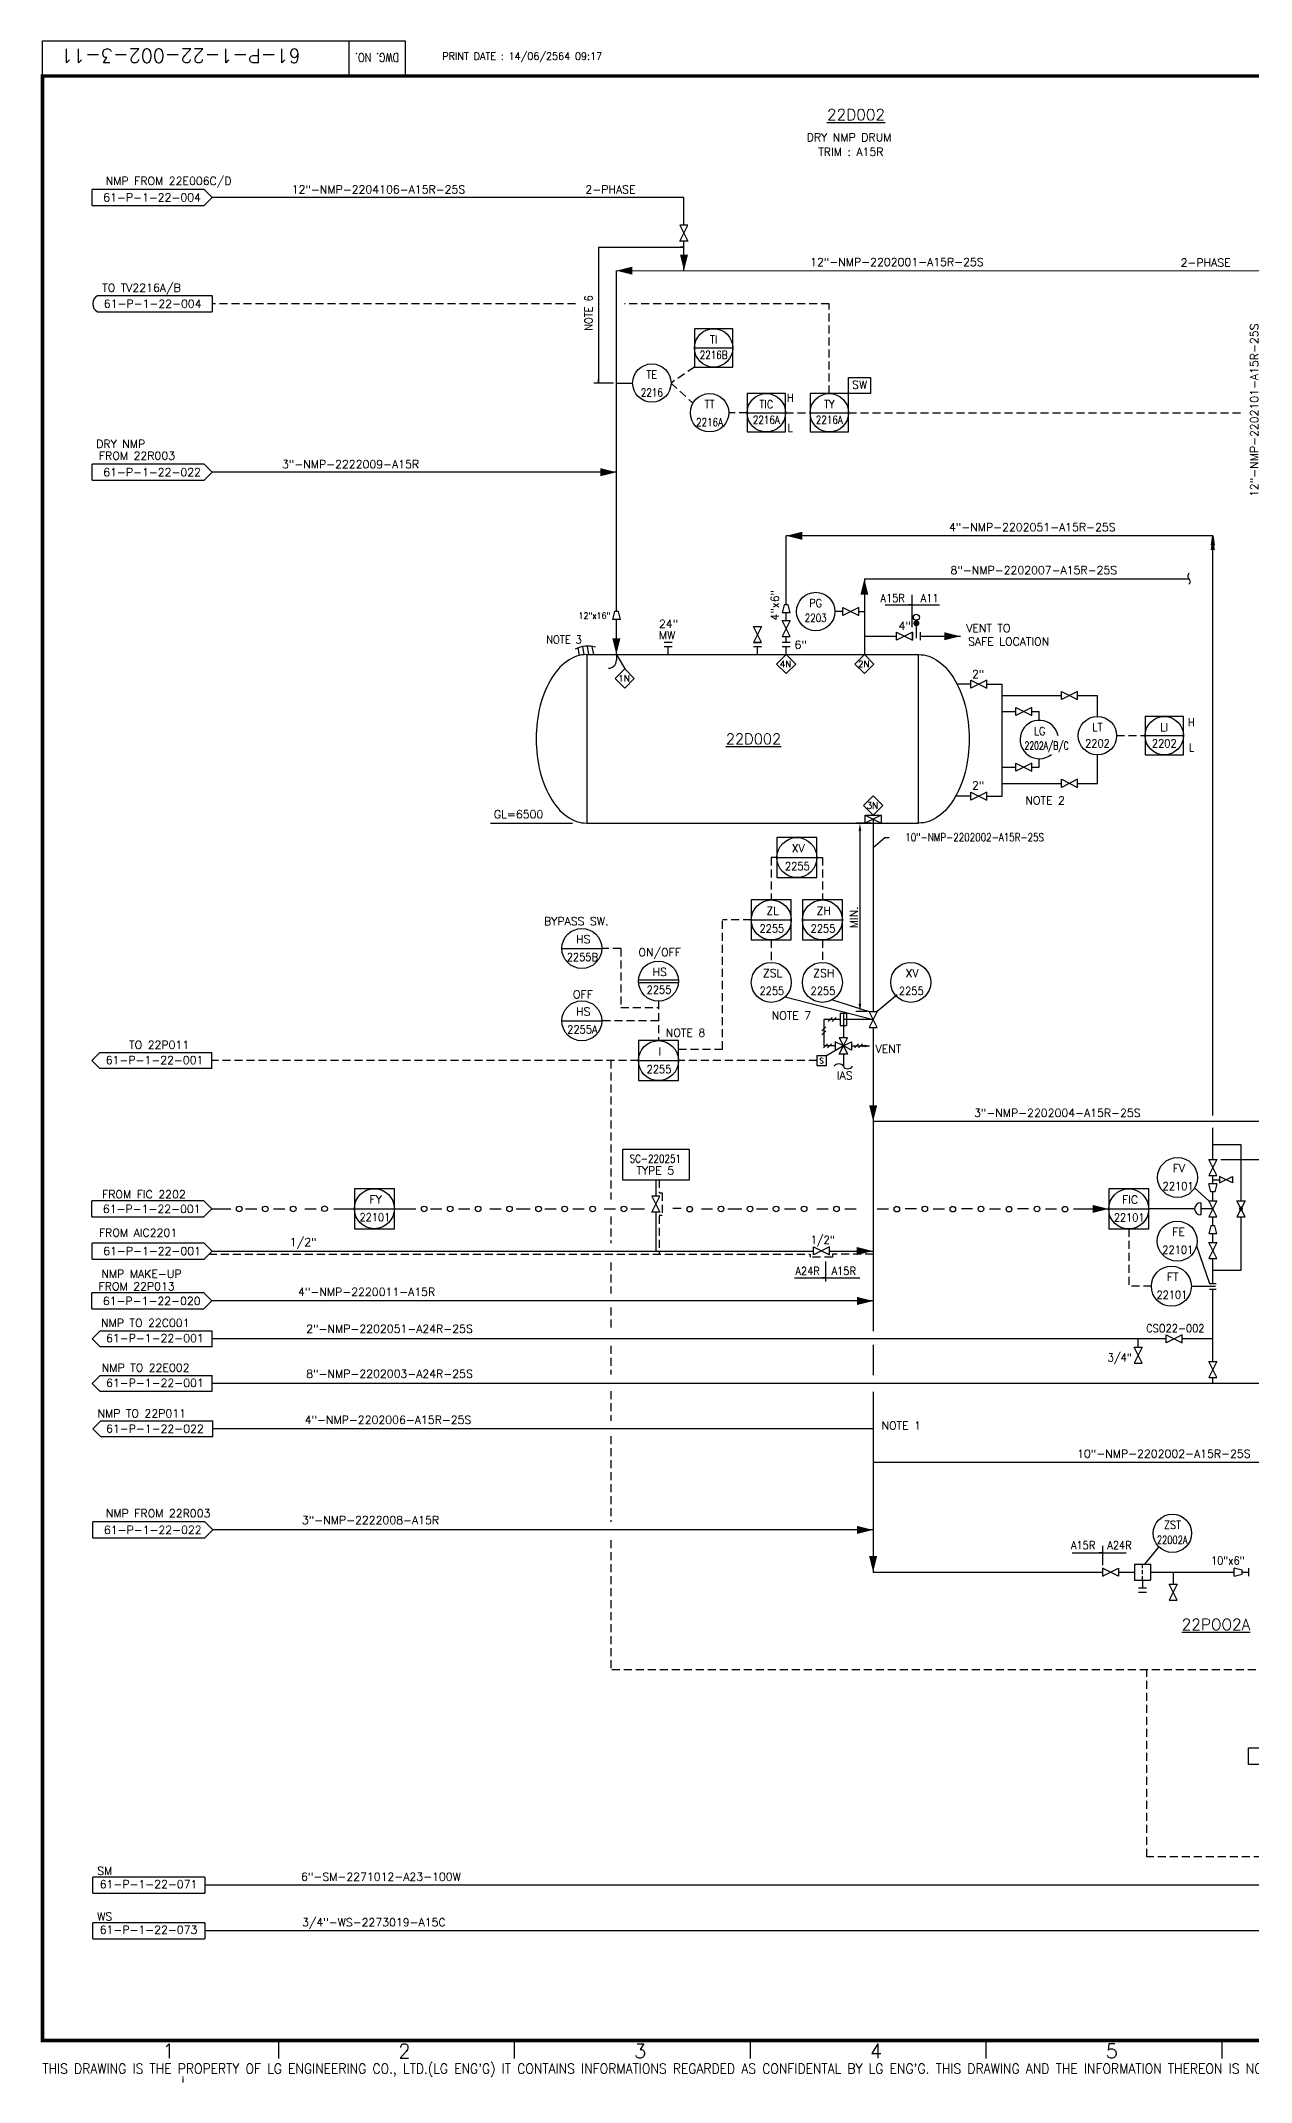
# Model space of a CAD drawing. Header units: millimetres. Extents: x 2699 to 3591, y 333 to 971.
# Drawn here: x 2699 to 3078, y 333 to 971 of the extents above; entities that cross this region are included whole.
import ezdxf
from ezdxf.enums import TextEntityAlignment as Align

# ---------------------------------------------------------------- set-up
doc = ezdxf.new("R2010")
doc.units = ezdxf.units.MM
for name, pattern in [('HIDDEN', [0.375, 0.25, -0.125]), ('NELECTRICAL', [0.25, 0.125, -0.125]), ('SOLID', [0])]:
    doc.linetypes.add(name, pattern=pattern)
for name, color, linetype in [('1', 1, 'Continuous'), ('100', 7, 'Continuous'), ('13', 7, 'Continuous'), ('2', 7, 'Continuous'), ('3', 3, 'Continuous'), ('30', 7, 'NELECTRICAL'), ('31', 7, 'Continuous'), ('4', 2, 'Continuous'), ('8', 7, 'Continuous'), ('DIM', 7, 'Continuous'), ('DWGLMT', 6, 'Continuous'), ('INST', 4, 'Continuous'), ('SEC', 7, 'Continuous'), ('SYM', 7, 'Continuous'), ('TEXT', 7, 'Continuous')]:
    doc.layers.add(name, color=color, linetype=linetype)
doc.layers.add('ZC-CARTOUCHE', color=7, linetype='Continuous', lineweight=25)
doc.styles.add('ROMANS', font='romans.shx')
doc.styles.add('ROMSIM', font='simplex.shx', dxfattribs={"height": 0.1})
doc.styles.add('S2', font='SIMPLEX', dxfattribs={"width": 0.8})
doc.styles.add('S3', font='SIMPLEX')
doc.styles.add('SIMPLEX', font='simplex.shx', dxfattribs={"height": 0.1})
doc.styles.get("Standard").update_dxf_attribs({"font": 'romans.shx'})
doc.dimstyles.new('ISO-25', dxfattribs={"dimtxt": 2.5, "dimasz": 2.5, "dimexe": 1.25, "dimexo": 0.625, "dimtad": 1, "dimtxsty": 'Standard', "dimcen": 2.5, "dimadec": 0, "dimazin": 0, "dimtfac": 1, "dimtmove": 0, "dimatfit": 3, "dimfxl": 1, "dimarcsym": 0})

# ---------------------------------------------------------------- blocks, each defined once
blk = doc.blocks.new('EM00')
at = {"layer": 'SYM'}
for p, q in [((0, 0), (0.1, 0)), ((0.1, 0.05), (0.1, -0.05)), ((0.15, -0.05), (0.15, 0.05))]:
    blk.add_line(p, q, dxfattribs=at)
blk = doc.blocks.new('A3')
at = {"layer": 'SEC'}
blk.add_hatch(color=256, dxfattribs=at).paths.add_polyline_path([(-4.45, -0.66), (0, 0), (-4.45, 0.66)])
for p, q in [((-2.97, 0.44), (0, 0)), ((0, 0), (-2.97, -0.44))]:
    blk.add_line(p, q, dxfattribs=at)
blk = doc.blocks.new('X2')
at = {"layer": 'DIM', "color": 1}
for centre, radius, start, end in [((1.9, 2.4), 3.03, 127.5753, 231.9804), ((-1.7, -2.4), 2.88, 305.415, 55.0362)]:
    blk.add_arc(centre, radius, start, end, dxfattribs=at)
blk = doc.blocks.new('BREAK')
for centre, start, end in [((0.93, -1.42), 123.36012, 236.63988), ((-0.93, 1.42), 303.36012, 56.63988)]:
    blk.add_arc(centre, 1.7, start, end)
blk = doc.blocks.new('*D20')
at = {"color": 0, "lineweight": -2, "transparency": 16777216}
for p, q in [((2958.95, 726.38), (2954.2, 726.38)), ((2955.45, 723.88), (2955.45, 669.99)), ((2957.68, 667.49), (2954.2, 667.49))]:
    blk.add_line(p, q, dxfattribs=at)
at = {"color": 0, "transparency": 16777216}
for points in [[(2955.03, 723.88), (2955.87, 723.88), (2955.45, 726.38)], [(2955.03, 669.99), (2955.87, 669.99), (2955.45, 667.49)]]:
    blk.add_solid(points, dxfattribs=at)
at = {"layer": 'Defpoints', "color": 0, "transparency": 16777216}
for p in [(2959.57, 726.38), (2955.45, 667.49), (2958.31, 667.49)]:
    blk.add_point(p, dxfattribs=at)
at = {"color": 0, "transparency": 16777216, "insert": (2953.57, 696.93), "char_height": 2.5, "attachment_point": 5, "rotation": 90}
blk.add_mtext('MIN.', dxfattribs=at)

msp = doc.modelspace()

# ---------------------------------------------------------------- linework, layer by layer
at = {"color": 7}
for p, q in [((2750.495, 924.365), (2715.495, 924.365)), ((2715.495, 919.365), (2715.495, 924.365)), ((2715.495, 919.365), (2750.495, 919.365)), ((2752.995, 921.865), (2750.495, 924.365)), ((2750.495, 919.365), (2752.995, 921.865)), ((2901.719, 913.173), (2899.219, 913.173)), ((2899.219, 908.173), (2901.719, 913.173)), ((2899.219, 913.173), (2901.719, 908.173)), ((2901.719, 908.173), (2899.219, 908.173)), ((2752.995, 891.162), (2717.183, 891.162)), ((2752.995, 891.162), (2752.995, 886.162)), ((2717.183, 886.162), (2752.995, 886.162)), ((2903.737, 874.856), (2915.737, 874.856)), ((2920.202, 854.582), (2932.202, 854.582)), ((2939.887, 854.582), (2951.887, 854.582)), ((2750.495, 838.519), (2715.495, 838.519)), ((2715.495, 833.519), (2715.495, 838.519)), ((2752.995, 836.019), (2750.495, 838.519)), ((2750.495, 833.519), (2752.995, 836.019)), ((2715.495, 833.519), (2750.495, 833.519)), ((2950.06, 791.241), (2950.06, 793.741)), ((2950.06, 793.741), (2955.06, 791.241)), ((2955.06, 793.741), (2950.06, 791.241)), ((2955.06, 791.241), (2955.06, 793.741)), ((2924.735, 782.822), (2922.235, 787.822)), ((2924.735, 787.822), (2922.235, 782.822)), ((2922.235, 787.822), (2924.735, 787.822)), ((2966.846, 783.525), (2966.846, 786.025)), ((2966.846, 786.025), (2971.846, 783.525)), ((2971.846, 786.025), (2966.846, 783.525)), ((2971.846, 783.525), (2971.846, 786.025)), ((2971.846, 786.019), (2971.846, 783.519)), ((2973.096, 784.144), (2973.096, 787.894)), ((2974.346, 783.519), (2974.346, 786.019)), ((2922.235, 782.822), (2924.735, 782.822)), ((2990.112, 768.527), (2990.112, 771.027)), ((2990.112, 771.027), (2995.112, 768.527)), ((2995.112, 771.027), (2990.112, 768.527)), ((2995.112, 768.527), (2995.112, 771.027)), ((3018.43, 767.473), (3023.43, 764.973)), ((3023.43, 767.473), (3018.43, 764.973)), ((3018.43, 764.973), (3018.43, 767.473)), ((3023.43, 764.973), (3023.43, 767.473)), ((3004.214, 759.996), (3004.214, 762.496)), ((3004.214, 762.496), (3009.214, 759.996)), ((3009.214, 762.496), (3004.214, 759.996)), ((3009.214, 759.996), (3009.214, 762.496)), ((3044.562, 753.704), (3056.562, 753.704)), ((3004.214, 745.103), (3009.214, 742.603)), ((3009.214, 745.103), (3004.214, 742.603)), ((3004.214, 742.603), (3004.214, 745.103)), ((3009.214, 742.603), (3009.214, 745.103)), ((3018.43, 737.554), (3018.43, 740.054)), ((3018.43, 740.054), (3023.43, 737.554)), ((3023.43, 740.054), (3018.43, 737.554)), ((3023.43, 737.554), (3023.43, 740.054)), ((2990.112, 733.517), (2990.112, 736.017)), ((2995.112, 736.017), (2990.112, 733.517)), ((2990.112, 736.017), (2995.112, 733.517)), ((2995.112, 733.517), (2995.112, 736.017)), ((2715.38, 652.161), (2717.88, 654.661)), ((2717.88, 649.661), (2715.38, 652.161)), ((2717.88, 654.661), (2752.88, 654.661)), ((2752.88, 649.661), (2752.88, 654.661)), ((2752.88, 649.661), (2717.88, 649.661)), ((2750.38, 608.327), (2715.38, 608.327)), ((2715.38, 603.327), (2715.38, 608.327)), ((2752.88, 605.827), (2750.38, 608.327)), ((2715.38, 603.327), (2750.38, 603.327)), ((2750.38, 603.327), (2752.88, 605.827)), ((2750.493, 595.167), (2715.493, 595.167)), ((2715.493, 590.167), (2715.493, 595.167)), ((2752.993, 592.667), (2750.493, 595.167)), ((2715.493, 590.167), (2750.493, 590.167)), ((2750.493, 590.167), (2752.993, 592.667)), ((2934.983, 584.261), (2955.416, 584.261)), ((2750.38, 579.567), (2715.38, 579.567)), ((2715.38, 574.567), (2715.38, 579.567)), ((2715.38, 574.567), (2750.38, 574.567)), ((2752.88, 577.067), (2750.38, 579.567)), ((2750.38, 574.567), (2752.88, 577.067)), ((2715.495, 565.271), (2717.995, 567.771)), ((2717.995, 567.771), (2752.995, 567.771)), ((2752.995, 562.771), (2752.995, 567.771)), ((2717.995, 562.771), (2715.495, 565.271)), ((2752.995, 562.771), (2717.995, 562.771)), ((3056.202, 566.524), (3051.202, 564.024)), ((3051.202, 566.524), (3056.202, 564.024)), ((3051.202, 564.024), (3051.202, 566.524)), ((3056.202, 564.024), (3056.202, 566.524)), ((3066.969, 558.14), (3064.469, 553.14)), ((3066.969, 553.14), (3064.469, 558.14)), ((3064.469, 558.14), (3066.969, 558.14)), ((2715.495, 551.288), (2717.995, 553.788)), ((2717.995, 548.788), (2715.495, 551.288)), ((2717.995, 553.788), (2752.995, 553.788)), ((2752.995, 548.788), (2717.995, 548.788)), ((2752.995, 548.788), (2752.995, 553.788)), ((3064.469, 553.14), (3066.969, 553.14)), ((2715.705, 537.093), (2718.205, 539.593)), ((2718.205, 534.593), (2715.705, 537.093)), ((2718.205, 539.593), (2753.205, 539.593)), ((2753.205, 534.593), (2753.205, 539.593)), ((2753.205, 534.593), (2718.205, 534.593)), ((2750.705, 508.032), (2715.705, 508.032)), ((2715.705, 503.032), (2715.705, 508.032)), ((2753.205, 505.532), (2750.705, 508.032)), ((2750.705, 503.032), (2753.205, 505.532)), ((2715.705, 503.032), (2750.705, 503.032)), ((3021.747, 498.35), (3038.653, 498.35)), ((3048.732, 500.176), (3044.365, 494.853)), ((3041.221, 494.853), (3041.221, 489.853)), ((3041.221, 494.853), (3046.221, 494.853)), ((3043.721, 493.603), (3043.721, 494.853)), ((3043.721, 491.728), (3043.721, 492.978)), ((3046.221, 494.853), (3046.221, 489.853)), ((3041.221, 489.853), (3046.221, 489.853)), ((3043.721, 489.853), (3043.721, 491.103)), ((3054.633, 483.63), (3052.133, 488.63)), ((3054.633, 488.63), (3052.133, 483.63)), ((3052.133, 488.63), (3054.633, 488.63)), ((3052.133, 483.63), (3054.633, 483.63)), ((2715.705, 392.047), (2715.705, 397.047)), ((2750.705, 397.047), (2715.705, 397.047)), ((2750.705, 397.047), (2750.705, 392.047)), ((2715.705, 392.047), (2750.705, 392.047)), ((2750.705, 382.805), (2715.705, 382.805)), ((2715.705, 377.805), (2715.705, 382.805)), ((2750.705, 382.805), (2750.705, 377.805)), ((2715.705, 377.805), (2750.705, 377.805))]:
    msp.add_line(p, q, dxfattribs=at)
for p, q in [((2900.469, 913.173), (2900.469, 921.865)), ((2873.727, 906.296), (2900.469, 906.296)), ((2873.727, 906.296), (2873.727, 863.868)), ((2900.469, 898.991), (2900.469, 908.173)), ((2878.428, 863.868), (2872.316, 863.868)), ((2951.887, 865.582), (2958.762, 865.582)), ((2951.887, 860.582), (2951.887, 865.582)), ((2958.762, 865.582), (2958.762, 860.582)), ((2958.762, 860.582), (2951.887, 860.582)), ((2878.721, 792.443), (2878.096, 789.943)), ((2879.971, 792.443), (2878.721, 792.443)), ((2880.596, 789.943), (2879.971, 792.443)), ((2963.32, 794.558), (2980.304, 794.558)), ((2880.596, 789.943), (2878.096, 789.943)), ((2879.346, 779.072), (2881.944, 774.581)), ((2957.071, 728.878), (2962.071, 726.378)), ((2962.071, 728.878), (2957.071, 726.378)), ((2932.092, 672.113), (2959.571, 664.989)), ((2946.862, 671.205), (2958.306, 667.489)), ((2967.138, 672.701), (2960.836, 667.489)), ((2949.277, 664.989), (2944.162, 664.989)), ((2944.162, 664.989), (2944.162, 656.741)), ((2951.277, 666.887), (2949.277, 666.887)), ((2949.277, 663.092), (2951.277, 663.092)), ((2950.277, 663.092), (2950.277, 659.271)), ((2947.747, 656.741), (2944.162, 656.741)), ((2950.277, 656.741), (2945.023, 653.686)), ((2950.277, 654.211), (2950.277, 650.39)), ((2952.807, 656.741), (2958.396, 656.741)), ((3072.365, 491.103), (3072.365, 493.603)), ((3074.865, 492.978), (3072.365, 493.603)), ((3072.365, 491.103), (3074.865, 491.728)), ((3074.865, 491.728), (3074.865, 492.978))]:
    msp.add_line(p, q)
at = {"color": 0, "extrusion": (0, 0, -1)}
for p, q in [((2867.833, 778.767), (2867.405, 781.143)), ((2869.272, 779.004), (2868.819, 781.522)), ((2870.734, 779.072), (2870.267, 781.671)), ((2872.259, 779.072), (2871.809, 781.576))]:
    msp.add_line(p, q, dxfattribs=at)
at = {"color": 7, "linetype": 'Continuous'}
for p, q in [((2890.411, 604.846), (2892.911, 609.846)), ((2890.411, 609.846), (2892.911, 604.846)), ((2892.911, 609.846), (2890.411, 609.846)), ((2892.911, 604.846), (2890.411, 604.846)), ((2940.905, 593.978), (2945.905, 591.478)), ((2945.905, 593.978), (2940.905, 591.478)), ((2940.905, 591.478), (2940.905, 593.978)), ((2945.905, 591.478), (2945.905, 593.978)), ((3031.209, 493.603), (3031.209, 491.103)), ((3036.209, 491.103), (3031.209, 493.603)), ((3031.209, 491.103), (3036.209, 493.603)), ((3036.209, 493.603), (3036.209, 491.103))]:
    msp.add_line(p, q, dxfattribs=at)
at = {"color": 7, "linetype": 'HIDDEN', "ltscale": 10}
for p, q in [((2892.722, 610.846), (2893.661, 610.846)), ((2893.661, 610.846), (2893.661, 603.85)), ((2892.724, 603.85), (2893.661, 603.85)), ((2939.909, 591.665), (2939.909, 590.728)), ((2946.905, 590.728), (2939.909, 590.728)), ((2946.905, 591.667), (2946.905, 590.728))]:
    msp.add_line(p, q, dxfattribs=at)
at = {"color": 6, "const_width": 1.1}
msp.add_lwpolyline([(2700.022, 959.805), (3585.522, 959.805), (3585.522, 346.005), (2700.022, 346.005), (2700.022, 959.805)], dxfattribs=at)
for points in [[(2900.469, 906.296), (2899.256, 906.296)], [(2873.727, 863.868), (2873.727, 865.081)], [(2971.812, 794.558), (2970.599, 794.558)], [(2971.812, 794.558), (2973.025, 794.558)]]:
    msp.add_lwpolyline(points)
at = {"color": 7}
for points in [[(2915.737, 880.856), (2903.737, 880.856), (2903.737, 868.856), (2915.737, 868.856)], [(2932.202, 860.582), (2920.202, 860.582), (2920.202, 848.582), (2932.202, 848.582)], [(2951.887, 860.582), (2939.887, 860.582), (2939.887, 848.582), (2951.887, 848.582)], [(3056.562, 759.704), (3044.562, 759.704), (3044.562, 747.704), (3056.562, 747.704)]]:
    msp.add_lwpolyline(points, close=True, dxfattribs=at)
at = {"color": 7, "const_width": 0.938}
msp.add_lwpolyline([(2972.628, 788.832, 1), (2973.565, 788.832, 1)], format="xyb", close=True, dxfattribs=at)
for points in [[(2941.972, 650.635), (2945.023, 650.635), (2945.023, 653.686), (2941.972, 653.686)], [(2881.222, 624.351), (2881.222, 614.918), (2902.222, 614.918), (2902.222, 624.351)]]:
    msp.add_lwpolyline(points, close=True)
at = {"color": 7}
for points in [[(2944.757, 584.261), (2943.544, 584.261)], [(2944.757, 584.261), (2945.97, 584.261)], [(3031.388, 498.35), (3030.175, 498.35)], [(3031.388, 498.35), (3032.601, 498.35)]]:
    msp.add_lwpolyline(points, dxfattribs=at)
for centre, radius in [((2909.737, 874.856), 6), ((2890.428, 863.868), 6), ((2908.462, 854.582), 6), ((2926.202, 854.582), 6), ((2945.887, 854.582), 6), ((2941.635, 792.485), 6), ((2973.096, 790.707), 0.937), ((3029.68, 753.704), 6), ((3050.562, 753.704), 6), ((3053.108, 504.48), 6)]:
    msp.add_circle(centre, radius, dxfattribs=at)
msp.add_arc((2870.478, 772.499), 9.174, 75.211462, 116.091886)
at = {"layer": '1', "color": 7}
for p, q in [((2900.469, 921.865), (2752.995, 921.865)), ((2879.346, 898.989), (3093.428, 899.008)), ((2879.428, 863.868), (2884.428, 863.868)), ((2879.346, 836.019), (2752.995, 836.019)), ((2956.846, 784.769), (2966.846, 784.769)), ((2974.346, 784.769), (2986.846, 784.769)), ((2959.571, 727.628), (2959.571, 667.489)), ((2963.192, 721.755), (2959.571, 718.692)), ((2964.581, 721.755), (2963.192, 721.755)), ((2929.49, 715.601), (2941.99, 715.601)), ((2921.504, 696.103), (2934.004, 696.103)), ((2937.476, 696.116), (2949.976, 696.116)), ((2949.277, 666.887), (2949.277, 663.092)), ((2950.277, 666.887), (2950.277, 663.092)), ((2959.571, 664.989), (2950.277, 664.989)), ((2951.277, 666.887), (2951.277, 663.092)), ((2960.836, 662.489), (2958.306, 667.489)), ((2960.836, 667.489), (2958.306, 662.489)), ((2958.306, 667.489), (2960.836, 667.489)), ((2958.306, 662.489), (2960.836, 662.489)), ((2959.571, 662.489), (2959.571, 567.607)), ((2886.238, 652.161), (2898.738, 652.161)), ((3065.719, 621.273), (3065.719, 631.202)), ((3074.549, 625.825), (3065.719, 625.825)), ((3074.549, 608.327), (3074.549, 625.825)), ((3066.969, 621.273), (3064.469, 616.273)), ((3064.469, 621.273), (3066.969, 621.273)), ((3066.969, 616.273), (3064.469, 621.273)), ((3068.192, 621.273), (3083.055, 621.273)), ((3060.025, 612.367), (3064.454, 608.327)), ((3066.971, 613.627), (3064.467, 613.627)), ((3065.093, 611.123), (3064.467, 613.627)), ((3064.469, 616.273), (3066.969, 616.273)), ((3065.719, 613.627), (3065.719, 616.273)), ((3065.719, 614.95), (3067.836, 614.95)), ((3066.971, 613.627), (3066.345, 611.123)), ((3067.836, 613.95), (3071.836, 615.95)), ((3071.836, 613.95), (3067.836, 615.95)), ((3067.836, 615.95), (3067.836, 613.95)), ((3071.836, 615.95), (3071.836, 613.95)), ((3061.96, 607.724), (3061.96, 603.929)), ((3066.984, 603.327), (3064.454, 608.327)), ((3066.984, 608.327), (3064.454, 603.327)), ((3064.454, 608.327), (3066.984, 608.327)), ((3066.345, 611.123), (3065.093, 611.123)), ((3065.719, 608.327), (3065.719, 611.123)), ((3075.814, 608.327), (3073.284, 603.327)), ((3075.814, 603.327), (3073.284, 608.327)), ((3073.284, 608.327), (3075.814, 608.327)), ((2797.454, 605.897), (2809.954, 605.897)), ((3033.19, 605.827), (3045.69, 605.827)), ((3060.062, 605.827), (3045.69, 605.827)), ((3065.719, 605.827), (3061.96, 605.827)), ((3064.454, 603.327), (3066.984, 603.327)), ((3065.093, 600.53), (3064.467, 598.026)), ((3066.345, 600.53), (3065.093, 600.53)), ((3065.719, 600.53), (3065.719, 603.327)), ((3066.971, 598.026), (3066.345, 600.53)), ((3073.284, 603.327), (3075.814, 603.327)), ((3074.549, 586.651), (3074.549, 603.327)), ((3060.673, 594.254), (3064.701, 582.57)), ((3066.971, 598.026), (3064.467, 598.026)), ((3064.469, 595.38), (3066.969, 595.38)), ((3066.969, 595.38), (3064.469, 590.38)), ((3066.969, 590.38), (3064.469, 595.38)), ((3065.719, 595.38), (3065.719, 598.026)), ((3064.469, 590.38), (3066.969, 590.38)), ((3065.719, 582.57), (3065.719, 590.38)), ((3059.031, 581.667), (3066.54, 581.667)), ((3064.701, 582.57), (3066.737, 582.57)), ((3064.701, 580.764), (3066.737, 580.764)), ((3065.719, 586.651), (3074.549, 586.651)), ((3065.719, 558.14), (3065.719, 580.764)), ((2959.571, 563.337), (2959.571, 553.841)), ((3041.125, 562.628), (3043.625, 562.628)), ((3043.625, 562.628), (3041.125, 557.628)), ((3043.625, 557.628), (3041.125, 562.628)), ((3042.375, 562.628), (3042.375, 565.274)), ((3041.125, 557.628), (3043.625, 557.628)), ((3093.624, 551.288), (2752.995, 551.288)), ((2959.571, 548.697), (2959.571, 492.353)), ((3065.719, 551.286), (3065.719, 553.14)), ((3166.612, 394.547), (2750.705, 394.547)), ((3166.612, 380.305), (2750.705, 380.305))]:
    msp.add_line(p, q, dxfattribs=at)
at = {"layer": '1', "color": 7, "linetype": 'HIDDEN', "ltscale": 10}
msp.add_line((2896.428, 863.868), (2903.26, 857.573), dxfattribs=at)
at = {"layer": '1'}
for p, q in [((2950.06, 792.485), (2947.635, 792.485)), ((2955.06, 792.476), (2956.846, 792.485)), ((2879.346, 779.043), (2879.346, 777.269)), ((2990.112, 769.772), (2985.823, 769.772)), ((2995.112, 769.763), (2999.937, 769.772)), ((2999.937, 734.761), (2999.937, 769.772)), ((3023.43, 766.208), (3029.68, 766.208)), ((3029.68, 759.704), (3029.68, 766.208)), ((3011.501, 758.49), (3011.501, 761.24)), ((3011.501, 743.838), (3011.501, 746.49)), ((3029.68, 738.789), (3029.68, 747.704)), ((3009.214, 743.838), (3011.501, 743.838)), ((2990.112, 734.761), (2985.348, 734.761)), ((2995.112, 734.752), (2999.937, 734.761)), ((3023.43, 738.789), (3029.68, 738.789))]:
    msp.add_line(p, q, dxfattribs=at)
at = {"layer": '1', "linetype": 'HIDDEN', "ltscale": 10}
msp.add_line((3035.68, 753.704), (3044.562, 753.704), dxfattribs=at)
at = {"layer": '1', "color": 7}
for points in [[(2941.99, 709.351), (2941.99, 721.851), (2929.49, 721.851), (2929.49, 709.351)], [(2934.004, 689.853), (2934.004, 702.353), (2921.504, 702.353), (2921.504, 689.853)], [(2949.976, 689.866), (2949.976, 702.366), (2937.476, 702.366), (2937.476, 689.866)], [(2898.738, 645.911), (2898.738, 658.411), (2886.238, 658.411), (2886.238, 645.911)], [(2809.954, 599.647), (2809.954, 612.147), (2797.454, 612.147), (2797.454, 599.647)], [(3045.69, 599.577), (3045.69, 612.077), (3033.19, 612.077), (3033.19, 599.577)], [(3076.866, 432.187), (3076.866, 437.436), (3084.217, 437.436), (3084.217, 432.187)]]:
    msp.add_lwpolyline(points, close=True, dxfattribs=at)
msp.add_lwpolyline([(3074.049, 605.827, 1), (3075.049, 605.827, 1)], format="xyb", close=True, dxfattribs=at)
for centre in [(3054.7, 615.639), (3054.608, 595.763)]:
    msp.add_circle(centre, 6.25, dxfattribs=at)
at = {"layer": '1'}
for centre, radius, start, end in [((2876.846, 777.269), 2.5, 270, 0), ((3011.501, 752.49), 6, 11.155413, 309.261335)]:
    msp.add_arc(centre, radius, start, end, dxfattribs=at)
at = {"layer": '1', "color": 7}
msp.add_arc((3061.96, 605.827), 1.897, 90, 270, dxfattribs=at)
at = {"layer": '13', "color": 7}
msp.add_arc((2718.509, 888.662), 2.83, 117.956811, 242.043189, dxfattribs=at)
at = {"layer": '2', "color": 7}
for points in [[(2879.346, 898.994, 0, 2.5, 0), (2884.346, 898.994, 2.5, 2.5, 0)], [(2900.469, 898.991, 0, 2.5, 0), (2900.469, 903.991, 2.5, 2.5, 0)], [(2879.346, 836.019, 0, 2.5, 0), (2874.346, 836.019, 2.5, 2.5, 0)], [(2956.846, 802.702, 0, 2.5, 0), (2956.846, 797.702, 2.5, 2.5, 0)], [(2879.346, 779.072, 0, 2.5, 0), (2879.346, 784.072, 2.5, 2.5, 0)], [(2986.846, 784.769, 0, 2.5, 0), (2981.846, 784.769, 2.5, 2.5, 0)], [(2959.593, 633.202, 0, 2.5, 0), (2959.593, 638.202, 2.5, 2.5, 0)], [(3033.19, 605.827, 0, 2.5, 0), (3028.19, 605.827, 2.5, 2.5, 0)], [(2959.451, 592.667, 0, 2.5, 0), (2954.451, 592.667, 2.5, 2.5, 0)], [(2959.571, 577.067, 0, 2.5, 0), (2954.571, 577.067, 2.5, 2.5, 0)], [(2959.571, 505.532, 0, 2.5, 0), (2954.571, 505.532, 2.5, 2.5, 0)], [(2959.571, 492.353, 0, 2.5, 0), (2959.571, 497.353, 2.5, 2.5, 0)]]:
    msp.add_lwpolyline(points, format="xyseb", dxfattribs=at)
at = {"layer": '3', "color": 7, "linetype": 'SOLID'}
for p, q in [((2879.346, 792.443), (2879.346, 898.994)), ((3065.719, 816.142), (2932.412, 816.142)), ((2932.412, 794.599), (2932.412, 816.142)), ((3065.719, 634.981), (3065.719, 816.142)), ((2956.846, 802.702), (3058.295, 802.702)), ((2956.846, 802.702), (2956.846, 779.072)), ((2931.786, 794.599), (2931.16, 792.095)), ((2933.664, 792.095), (2931.16, 792.095)), ((2933.038, 794.599), (2931.786, 794.599)), ((2932.412, 789.673), (2932.412, 792.095)), ((2933.664, 792.095), (2933.038, 794.599)), ((2879.346, 779.072), (2879.346, 789.943)), ((2931.162, 789.673), (2933.662, 789.673)), ((2933.662, 789.673), (2931.162, 784.673)), ((2933.662, 784.673), (2931.162, 789.673)), ((2931.162, 784.673), (2933.662, 784.673)), ((2932.412, 782.822), (2932.412, 784.673)), ((2999.937, 766.217), (3018.43, 766.217)), ((2999.937, 761.24), (3004.214, 761.24)), ((3009.214, 761.235), (3011.501, 761.24)), ((2999.937, 743.847), (3004.214, 743.847)), ((2999.937, 738.798), (3018.43, 738.798)), ((2959.593, 633.202), (3206.359, 633.202)), ((2891.722, 614.918), (2891.722, 609.846)), ((2891.722, 604.846), (2891.722, 592.691)), ((2752.993, 592.667), (2940.905, 592.667)), ((2945.905, 592.667), (2959.451, 592.667)), ((2959.571, 577.067), (2752.88, 577.067)), ((3051.202, 565.274), (2752.995, 565.274)), ((3065.719, 565.274), (3056.202, 565.274)), ((2959.571, 537.093), (2753.205, 537.093)), ((2959.571, 526.699), (3146.203, 526.699)), ((2959.571, 505.532), (2753.205, 505.532)), ((2959.571, 492.353), (3031.209, 492.353)), ((3036.209, 492.353), (3041.221, 492.353)), ((3046.221, 492.353), (3072.365, 492.353)), ((3053.383, 492.353), (3053.383, 488.63)), ((3074.865, 492.353), (3076.934, 492.353))]:
    msp.add_line(p, q, dxfattribs=at)
at = {"layer": '3', "color": 2, "linetype": 'SOLID'}
msp.add_line((2870.125, 779.072), (2973.74, 779.072), dxfattribs=at)
at = {"layer": '3', "color": 7, "linetype": 'HIDDEN', "ltscale": 10}
for p, q in [((2927.754, 715.601), (2927.754, 702.34)), ((2929.49, 715.601), (2927.754, 715.601)), ((2941.99, 715.601), (2943.721, 715.601)), ((2943.721, 715.601), (2943.721, 702.353)), ((2912.489, 655.792), (2912.489, 696.103)), ((2921.504, 696.103), (2912.489, 696.103)), ((2927.754, 689.853), (2927.754, 682.849)), ((2943.726, 689.866), (2943.726, 682.862)), ((2880.74, 687.209), (2874.794, 687.209)), ((2880.74, 687.209), (2880.74, 668.8)), ((2892.488, 670.754), (2892.488, 658.411)), ((2892.488, 664.582), (2874.794, 664.582)), ((2880.74, 668.8), (2892.488, 668.8)), ((2886.238, 652.161), (2752.88, 652.161)), ((2877.608, 652.161), (2877.608, 608.787)), ((2898.738, 655.792), (2912.489, 655.792)), ((2941.972, 652.161), (2898.738, 652.161)), ((2892.722, 614.918), (2892.722, 610.846)), ((2877.608, 603.441), (2877.608, 595.137)), ((2892.722, 603.634), (2892.722, 591.667)), ((3039.44, 599.577), (3039.44, 581.667)), ((2751.993, 591.667), (2939.643, 591.667)), ((2877.608, 589.109), (2877.608, 579.447)), ((2959.571, 591.667), (2946.905, 591.667)), ((3046.531, 581.667), (3039.44, 581.667)), ((2877.608, 574.976), (2877.608, 567.984)), ((2877.608, 563.054), (2877.608, 554.113)), ((2877.608, 548.84), (2877.608, 539.626)), ((2877.608, 534.811), (2877.608, 508.101)), ((2877.608, 502.302), (2877.608, 461.862))]:
    msp.add_line(p, q, dxfattribs=at)
at = {"layer": '3', "color": 7, "linetype": 'SOLID'}
msp.add_lwpolyline([(2932.412, 816.142, 0, 2.5, 0), (2937.412, 816.142, 2.5, 2.5, 0)], format="xyseb", dxfattribs=at)
at = {"layer": '30', "color": 7, "linetype": 'HIDDEN', "ltscale": 10}
for p, q in [((2866.524, 888.662), (2752.995, 888.662)), ((2945.887, 888.662), (2881.846, 888.662)), ((2945.887, 860.582), (2945.887, 888.662)), ((2903.737, 868.856), (2896.428, 863.868)), ((2920.202, 854.582), (2914.462, 854.582)), ((2932.202, 854.582), (2939.887, 854.582)), ((2951.887, 854.582), (3075.492, 854.582)), ((3086.665, 461.862), (2877.608, 461.862)), ((3045.069, 403.334), (3045.069, 461.862)), ((3103.559, 403.334), (3045.069, 403.334))]:
    msp.add_line(p, q, dxfattribs=at)
at = {"layer": '31', "color": 7}
for p, q in [((2897.02, 606.039), (2899.637, 606.039)), ((2752.88, 605.827), (2758.858, 605.827)), ((2763.483, 605.827), (2766.982, 605.827)), ((2772.232, 605.827), (2775.732, 605.827)), ((2772.232, 605.827), (2775.732, 605.827)), ((2782.013, 605.897), (2785.513, 605.897)), ((2791.094, 605.897), (2797.784, 605.897)), ((2809.954, 605.827), (2816.657, 605.827)), ((2821.282, 605.827), (2824.782, 605.827)), ((2830.032, 605.827), (2833.531, 605.827)), ((2830.032, 605.827), (2833.531, 605.827)), ((2839.812, 605.827), (2843.312, 605.827)), ((2848.071, 605.827), (2852.405, 605.827)), ((2857.03, 605.827), (2860.53, 605.827)), ((2865.779, 605.827), (2869.279, 605.827)), ((2865.779, 605.827), (2869.279, 605.827)), ((2875.56, 605.827), (2879.06, 605.827)), ((2883.819, 605.827), (2888.153, 605.827)), ((2905.918, 605.827), (2909.418, 605.827)), ((2914.177, 605.827), (2918.511, 605.827)), ((2923.136, 605.827), (2926.636, 605.827)), ((2931.885, 605.827), (2935.385, 605.827)), ((2941.998, 605.827), (2945.498, 605.827)), ((2950.748, 605.827), (2954.247, 605.827)), ((2960.839, 605.827), (2964.339, 605.827)), ((2973.12, 605.827), (2969.62, 605.827)), ((2978.37, 605.827), (2981.869, 605.827)), ((2990.65, 605.827), (2987.15, 605.827)), ((2995.9, 605.827), (2999.4, 605.827)), ((3008.18, 605.827), (3004.68, 605.827)), ((3013.43, 605.827), (3016.93, 605.827)), ((3022.21, 605.827), (3033.19, 605.827))]:
    msp.add_line(p, q, dxfattribs=at)
for centre in [(2761.471, 605.827), (2769.607, 605.827), (2778.357, 605.827), (2788.139, 605.897), (2819.271, 605.827), (2827.407, 605.827), (2836.156, 605.827), (2845.939, 605.827), (2855.019, 605.827), (2863.155, 605.827), (2871.904, 605.827), (2881.686, 605.827), (2902.262, 605.756), (2912.044, 605.827), (2921.124, 605.827), (2929.26, 605.827), (2938.01, 605.827), (2948.123, 605.827), (2966.964, 605.756), (2975.745, 605.827), (2984.494, 605.756), (2993.275, 605.827), (3002.024, 605.756), (3010.805, 605.827), (3019.555, 605.756)]:
    msp.add_circle(centre, 0.875, dxfattribs=at)
at = {"layer": '4', "color": 7}
for p, q in [((2971.812, 787.619), (2971.812, 797.729)), ((2944.757, 583.16), (2944.757, 589.357)), ((3031.388, 494.474), (3031.388, 500.527))]:
    msp.add_line(p, q, dxfattribs=at)
at = {"layer": '4', "color": 7, "linetype": 'SOLID'}
msp.add_line((2865.596, 726.27), (2840.014, 726.27), dxfattribs=at)
at = {"layer": '8', "color": 2, "linetype": 'SOLID'}
for p, q in [((2870.117, 779.038), (2870.117, 726.378)), ((2973.793, 726.378), (2973.793, 779.038)), ((2870.117, 726.378), (2973.793, 726.378))]:
    msp.add_line(p, q, dxfattribs=at)
for points in [[(2870.072, 779.038), (2869.271, 779.004), (2868.473, 778.903), (2867.679, 778.735), (2866.891, 778.499), (2866.112, 778.198), (2865.342, 777.831), (2864.585, 777.399), (2863.841, 776.904), (2863.114, 776.347), (2862.405, 775.73), (2861.715, 775.053), (2861.047, 774.319), (2860.401, 773.529), (2859.781, 772.686), (2859.187, 771.792), (2858.621, 770.849), (2858.085, 769.859), (2857.579, 768.825), (2857.105, 767.75), (2856.665, 766.636), (2856.259, 765.486), (2855.888, 764.304), (2855.554, 763.092), (2855.257, 761.853), (2854.998, 760.59), (2854.778, 759.308), (2854.597, 758.008), (2854.456, 756.695), (2854.354, 755.372), (2854.294, 754.042), (2854.273, 752.708), (2854.294, 751.374), (2854.354, 750.044), (2854.456, 748.721), (2854.597, 747.408), (2854.778, 746.108), (2854.998, 744.826), (2855.257, 743.563), (2855.554, 742.325), (2855.888, 741.112), (2856.259, 739.93), (2856.665, 738.78), (2857.105, 737.666), (2857.579, 736.591), (2858.085, 735.557), (2858.621, 734.567), (2859.187, 733.624), (2859.781, 732.73), (2860.401, 731.887), (2861.047, 731.097), (2861.715, 730.363), (2862.405, 729.686), (2863.114, 729.069), (2863.841, 728.512), (2864.585, 728.017), (2865.342, 727.585), (2866.112, 727.218), (2866.891, 726.917), (2867.679, 726.681), (2868.473, 726.513), (2869.271, 726.412), (2870.072, 726.378)], [(2973.793, 779.038), (2974.594, 779.004), (2975.392, 778.903), (2976.186, 778.735), (2976.974, 778.499), (2977.753, 778.198), (2978.523, 777.831), (2979.28, 777.399), (2980.024, 776.904), (2980.751, 776.347), (2981.46, 775.73), (2982.15, 775.053), (2982.818, 774.319), (2983.464, 773.529), (2984.084, 772.686), (2984.678, 771.792), (2985.244, 770.849), (2985.78, 769.859), (2986.286, 768.825), (2986.76, 767.75), (2987.2, 766.636), (2987.606, 765.486), (2987.977, 764.304), (2988.311, 763.092), (2988.608, 761.853), (2988.867, 760.59), (2989.087, 759.308), (2989.268, 758.008), (2989.409, 756.695), (2989.51, 755.372), (2989.571, 754.042), (2989.591, 752.708), (2989.571, 751.374), (2989.51, 750.044), (2989.409, 748.721), (2989.268, 747.408), (2989.087, 746.108), (2988.867, 744.826), (2988.608, 743.563), (2988.311, 742.325), (2987.977, 741.112), (2987.606, 739.93), (2987.2, 738.78), (2986.76, 737.666), (2986.286, 736.591), (2985.78, 735.557), (2985.244, 734.567), (2984.678, 733.624), (2984.084, 732.73), (2983.464, 731.887), (2982.818, 731.097), (2982.15, 730.363), (2981.46, 729.686), (2980.751, 729.069), (2980.024, 728.512), (2979.28, 728.017), (2978.523, 727.585), (2977.753, 727.218), (2976.974, 726.917), (2976.186, 726.681), (2975.392, 726.513), (2974.594, 726.412), (2973.793, 726.378)]]:
    msp.add_lwpolyline(points, dxfattribs=at)
at = {"layer": 'DIM', "color": 7}
for p, q in [((2773.722, 346.005), (2773.722, 340.395)), ((2847.422, 346.005), (2847.422, 340.395)), ((2921.122, 346.005), (2921.122, 340.395)), ((2994.822, 346.005), (2994.822, 340.395)), ((3068.522, 346.005), (3068.522, 340.395))]:
    msp.add_line(p, q, dxfattribs=at)
at = {"layer": 'DWGLMT'}
for p, q in [((2700.022, 970.805), (2795.722, 970.805)), ((2700.022, 959.805), (2700.022, 970.805)), ((2795.722, 970.805), (2795.722, 959.805)), ((2795.722, 970.805), (2813.322, 970.805)), ((2813.322, 970.805), (2813.322, 959.805))]:
    msp.add_line(p, q, dxfattribs=at)
at = {"layer": 'INST', "color": 7}
for p, q in [((2932.412, 779.072), (2929.412, 776.072)), ((2935.412, 776.072), (2932.412, 779.072)), ((2956.846, 779.072), (2953.846, 776.072)), ((2959.846, 776.072), (2956.846, 779.072)), ((2881.944, 774.581), (2878.944, 771.581)), ((2884.944, 771.581), (2881.944, 774.581)), ((2929.412, 776.072), (2932.412, 773.072)), ((2932.412, 773.072), (2935.412, 776.072)), ((2953.846, 776.072), (2956.846, 773.072)), ((2956.846, 773.072), (2959.846, 776.072)), ((2878.944, 771.581), (2881.944, 768.581)), ((2881.944, 768.581), (2884.944, 771.581)), ((2959.571, 734.878), (2956.571, 731.878)), ((2962.571, 731.878), (2959.571, 734.878)), ((2956.571, 731.878), (2959.571, 728.878)), ((2959.571, 728.878), (2962.571, 731.878)), ((2862.294, 687.209), (2874.794, 687.209)), ((2886.251, 677.404), (2898.726, 677.404)), ((2886.251, 676.604), (2898.726, 676.604)), ((2862.294, 664.582), (2874.794, 664.582))]:
    msp.add_line(p, q, dxfattribs=at)
for centre in [(2935.74, 715.601), (2927.754, 696.103), (2943.726, 696.116), (2868.544, 687.209), (2892.488, 677.004), (2927.754, 676.612), (2943.726, 676.612), (2971.334, 676.612), (2868.544, 664.582), (2892.488, 652.161), (2803.704, 605.897), (3039.44, 605.827), (3052.781, 581.667)]:
    msp.add_circle(centre, 6.25, dxfattribs=at)
at = {"layer": 'SYM'}
for p, q in [((2957.071, 726.378), (2957.071, 728.878)), ((2957.071, 728.878), (2962.071, 728.878)), ((2962.071, 728.878), (2962.071, 726.378)), ((2946.82, 665.622), (2945.555, 664.357)), ((2948.047, 665.622), (2946.782, 664.357)), ((2944.795, 662.763), (2943.53, 661.498)), ((2944.795, 661.498), (2943.53, 660.233)), ((2945.361, 657.373), (2944.096, 656.108)), ((2946.587, 657.373), (2945.322, 656.108)), ((2950.277, 656.741), (2947.747, 658.006)), ((2947.747, 658.006), (2947.747, 655.476)), ((2951.542, 659.271), (2949.012, 659.271)), ((2949.012, 659.271), (2950.277, 656.741)), ((2950.277, 656.741), (2951.542, 659.271)), ((2950.277, 656.741), (2952.807, 658.006)), ((2952.807, 658.006), (2952.807, 655.476)), ((2955.008, 657.373), (2953.743, 656.108)), ((2956.234, 657.373), (2954.969, 656.108)), ((2947.747, 655.476), (2950.277, 656.741)), ((2949.012, 654.211), (2950.277, 656.741)), ((2951.542, 654.211), (2949.012, 654.211)), ((2950.277, 656.741), (2951.542, 654.211)), ((2952.807, 655.476), (2950.277, 656.741)), ((3076.934, 493.603), (3076.934, 491.103))]:
    msp.add_line(p, q, dxfattribs=at)

# ---------------------------------------------------------------- block references
for name, p, xscale, yscale, zscale in [('X2', (3058.295, 802.702), 0.3520000000000891, 0.3520000000000891, 0.3520000000000891), ('A3', (2958.396, 656.741), 0.5, 0.5, 0.5)]:
    msp.add_blockref(name, p, dxfattribs=dict(xscale=xscale, yscale=yscale, zscale=zscale))
at = {"rotation": 270}
msp.add_blockref('BREAK', (2950.277, 650.39), dxfattribs=at)
at = {"color": 7, "xscale": 25, "yscale": 25, "zscale": 25, "rotation": 270}
msp.add_blockref('EM00', (3043.721, 489.853), dxfattribs=at)
at = {"layer": '3', "color": 7, "linetype": 'SOLID', "rotation": 90}
msp.add_blockref('A3', (3065.719, 816.142), dxfattribs=at)
at = {"layer": 'SYM', "color": 7, "xscale": 25, "yscale": 25, "zscale": 25, "rotation": 90}
for p in [(2895.556, 779.072), (2923.485, 779.072), (2932.412, 779.072)]:
    msp.add_blockref('EM00', p, dxfattribs=at)

# ---------------------------------------------------------------- texts
at = {"color": 7}
for s, p in [('DRY NMP DRUM', (2938.826, 939.39)), ('TRIM : A15R', (2942.442, 934.849))]:
    msp.add_text(s, height=2.5, dxfattribs=at).set_placement(p)
at = {"width": 0.9}
msp.add_text('NOTE 6', height=2.5, rotation=90, dxfattribs=at).set_placement((2870.672, 885.739), align=Align.MIDDLE)
at = {"color": 7}
for s, height, width, p in [('2216B', 2.5, 0.8, (2909.737, 872.683)), ('TI', 2.5, 0.9, (2909.737, 877.501)), ('TE', 2.5, 0.9, (2890.428, 866.512)), ('2216', 2.5, 0.8, (2890.428, 860.92)), ('TT', 2.5, 0.9, (2908.462, 857.226)), ('TIC', 2.5, 0.9, (2926.202, 857.226)), ('H', 2.5, 0.9, (2933.697, 859.306)), ('TY', 2.5, 0.9, (2945.887, 857.226)), ('2216A', 2.5, 0.8, (2908.462, 851.634)), ('2216A', 2.5, 0.8, (2926.202, 852.382)), ('L', 2.5, 0.9, (2933.697, 849.832)), ('2216A', 2.5, 0.8, (2945.887, 852.408)), ('2203', 2.5, 0.8, (2941.635, 790.481)), ('PG', 2.5, 0.9, (2941.635, 795.13)), ('NOTE 3', 2.5, 0.9, (2862.977, 783.721)), ('H', 2.5, 0.9, (3059.061, 757.871)), ('LG', 2.5, 0.9, (3011.629, 755.135)), ('LT', 2.5, 0.9, (3029.68, 756.349)), ('LI', 2.5, 0.9, (3050.562, 756.349)), ('2202A/B/C', 2.5, 0.7, (3013.793, 750.398)), ('2202', 2.5, 0.9, (3029.68, 751.279)), ('2202', 2.5, 0.9, (3050.562, 751.279)), ('L', 2.5, 0.9, (3059.061, 749.954)), ('2255', 2.5, 0.9, (2935.914, 712.923)), ('2255', 2.5, 0.9, (2927.928, 693.426)), ('2255', 2.5, 0.9, (2943.901, 693.438)), ('2255B', 2.5, 0.9, (2868.718, 684.532)), ('2255', 2.5, 0.9, (2892.663, 674.327)), ('2255', 2.5, 0.9, (2927.928, 673.935)), ('2255', 2.5, 0.9, (2943.901, 673.935)), ('2255', 2.5, 0.9, (2971.508, 673.935)), ('2255A', 2.5, 0.9, (2868.718, 661.905)), ('2255', 2.5, 0.9, (2892.663, 649.484)), ('S', 1.75, 0.9, (2943.456, 652.152)), ('22101', 2.5, 0.9, (3054.874, 612.962)), ('22101', 2.5, 0.9, (2803.878, 603.22)), ('22101', 2.5, 0.9, (3039.614, 603.149)), ('22101', 2.5, 0.9, (3054.782, 593.086)), ('22101', 2.5, 0.9, (3052.955, 578.99)), ('CSO22-002', 2.5, 0.9, (3054.009, 568.523)), ('3/4"', 2.5, 0.9, (3036.645, 559.221)), ('ZST', 2.5, 0.9, (3053.108, 507.124)), ('10"x6"', 2.5, 0.9, (3070.404, 495.947))]:
    msp.add_text(s, height=height, dxfattribs=dict(at, width=width)).set_placement(p, align=Align.MIDDLE)
for s, p in [('SW', (2955.383, 863.332)), ('TYPE 5', (2891.502, 617.824))]:
    msp.add_text(s, height=2.5).set_placement(p, align=Align.MIDDLE)
at = {"width": 0.9}
for s, p in [('A15R', (2961.848, 795.443)), ('A11', (2974.439, 795.443))]:
    msp.add_text(s, height=2.5, dxfattribs=at).set_placement(p)
for s, height, width, p in [('12"x16"', 2, 0.9, (2872.508, 791.193)), ('SC-220251', 2.5, 0.8, (2891.502, 621.519))]:
    msp.add_text(s, height=height, dxfattribs=dict(width=width)).set_placement(p, align=Align.MIDDLE)
at = {"color": 7}
for s, p in [('VENT TO', (2995.591, 787.28)), ('SAFE LOCATION', (3001.918, 783.107)), ('XV', (2936.164, 718.495)), ('ZL', (2928.177, 698.997)), ('ZH', (2944.15, 699.01)), ('HS', (2868.967, 690.103)), ('HS', (2892.912, 679.898)), ('ZSL', (2928.177, 679.506)), ('ZSH', (2944.15, 679.506)), ('XV', (2971.758, 679.506)), ('HS', (2868.967, 667.476)), ('I', (2892.912, 655.055)), ('FV', (3055.124, 618.533)), ('FY', (2804.128, 608.791)), ('FIC', (3039.864, 608.721)), ('FE', (3055.032, 598.657)), ('FT', (3053.205, 584.561)), ('SM', (2719.441, 398.974)), ('WS', (2719.441, 384.733))]:
    msp.add_text(s, height=2.5, dxfattribs=at).set_placement(p, align=Align.MIDDLE)
at = {"color": 7, "width": 0.9}
for s, p in [('1/2"', (2940.051, 594.939)), ('A24R', (2935.285, 585.183)), ('A15R', (2946.591, 585.183)), ('A15R', (3021.4, 499.497)), ('A24R', (3032.748, 499.497))]:
    msp.add_text(s, height=2.5, dxfattribs=at).set_placement(p)
at = {"color": 7, "width": 0.687999}
msp.add_text('22002A', height=2.5, dxfattribs=at).set_placement((3048.258, 501.149), (3057.841, 501.149), align=Align.FIT)
at = {"style": 'ROMANS', "width": 0.789516}
msp.add_text("THIS DRAWING IS THE PROPERTY OF LG ENGINEERING CO., LTD.(LG ENG'G) IT CONTAINS INFORMATIONS REGARDED AS CONFIDENTAL BY LG ENG'G. THIS DRAWING AND THE INFORMATION THEREON IS NOT TO BE USED OR DISCLOSED TO OTHERS EXCEPT WITH WRITTEN LG ENG'G AUTHORIZTION. ", height=3.08, dxfattribs=at).set_placement((2699.935, 335.678), (3255.523, 335.678), align=Align.FIT)
at = {"layer": '1', "color": 2}
msp.add_text('%%U22D002', height=3.5, dxfattribs=at).set_placement((2945.159, 945.97))
at = {"layer": '1', "color": 7, "style": 'ROMANS'}
for s, p in [('61-P-1-22-004', (2734.245, 921.865)), ('61-P-1-22-004', (2734.429, 888.662)), ('61-P-1-22-022', (2734.245, 836.019)), ('61-P-1-22-001', (2735.015, 652.327)), ('61-P-1-22-001', (2734.13, 605.827)), ('61-P-1-22-001', (2734.243, 592.667)), ('61-P-1-22-020', (2734.13, 577.067)), ('61-P-1-22-001', (2735.13, 565.437)), ('61-P-1-22-001', (2735.13, 551.454)), ('61-P-1-22-022', (2735.13, 537.155)), ('61-P-1-22-022', (2734.455, 505.532)), ('61-P-1-22-071', (2733.136, 394.829)), ('61-P-1-22-073', (2733.136, 380.587))]:
    msp.add_text(s, height=2.5, dxfattribs=at).set_placement(p, align=Align.MIDDLE)
at = {"layer": '100', "color": 250}
msp.add_text('PLOT SCALE: .860', height=0.1375, rotation=90, dxfattribs=at).set_placement((2743.993, 332.95))
at = {"layer": '2', "color": 2}
msp.add_text('61-P-1-22-002-3-11', height=4.4, rotation=180, dxfattribs=at).set_placement((2743.243, 966.132), align=Align.MIDDLE)
at = {"layer": '2', "color": 7, "style": 'ROMSIM'}
for s, p in [('NMP FROM 22E006C/D', (2759.067, 925.773)), ('12"-NMP-2204106-A15R-25S', (2832.092, 923.112)), ('2-PHASE', (2885.329, 923.112)), ('12"-NMP-2202001-A15R-25S', (2994.111, 900.446)), ('2-PHASE', (3071.31, 900.253)), ('TO TV2216A/B', (2743.198, 892.407)), ('DRY NMP', (2732.096, 843.596)), ('FROM 22R003', (2741.423, 839.928)), ('3"-NMP-2222009-A15R', (2817.687, 837.266)), ('4"-NMP-2202051-A15R-25S', (3035.356, 817.594)), ('8"-NMP-2202007-A15R-25S', (3035.832, 804.154)), ('TO 22P011', (2745.826, 655.842)), ('3"-NMP-2202004-A15R-25S', (3043.168, 634.569)), ('FROM FIC 2202', (2744.76, 609.141)), ('FROM AIC2201', (2742.072, 597.15)), ('FROM 22P013', (2741.308, 580.382)), ('NMP MAKE-UP', (2743.464, 584.295)), ('4"-NMP-2220011-A15R', (2822.728, 578.643)), ('NMP TO 22C001', (2745.941, 568.952)), ('2"-NMP-2202051-A24R-25S', (2834.482, 567.119)), ('NMP TO 22E002', (2745.941, 554.969)), ('8"-NMP-2202003-A24R-25S', (2834.482, 553.067)), ('NMP TO 22P011', (2744.832, 540.683)), ('4"-NMP-2202006-A15R-25S', (2834.008, 538.679)), ('NMP FROM 22R003', (2752.468, 509.472)), ('3"-NMP-2222008-A15R', (2823.926, 507.337)), ('6"-SM-2271012-A23-100W', (2830.735, 395.911)), ('3/4"-WS-2273019-A15C', (2825.978, 381.67))]:
    msp.add_text(s, height=2.5, dxfattribs=at).set_placement(p, align=Align.RIGHT)
msp.add_text('12"-NMP-2202101-A15R-25S', height=2.5, rotation=90, dxfattribs=at).set_placement((3079.932, 882.478), align=Align.RIGHT)
at = {"layer": '2', "color": 7}
msp.add_text('4"x6"', height=2.5, rotation=90, dxfattribs=at).set_placement((2930.112, 794.447), align=Align.CENTER)
at = {"layer": '2'}
for s, p in [('24"', (2892.64, 787.356)), ('MW', (2892.64, 783.812)), ('NOTE 2', (3007.163, 732.216))]:
    msp.add_text(s, height=2.5, dxfattribs=at).set_placement(p)
at = {"layer": '2', "color": 7}
for s, p in [('4"', (2969.476, 786.772)), ('2"', (2992.401, 771.679)), ('2"', (2992.401, 736.924))]:
    msp.add_text(s, height=2.5, dxfattribs=at).set_placement(p, align=Align.CENTER)
at = {"layer": '2', "color": 2, "style": 'SIMPLEX'}
msp.add_text('%%U22D002', height=3.3333, dxfattribs=at).set_placement((2922.193, 751), align=Align.CENTER)
at = {"layer": '2', "color": 7}
for s, style, p in [('GL=6500', 'SIMPLEX', (2841.072, 727.897)), ('1/2"', 'ROMSIM', (2777.308, 594.237))]:
    msp.add_text(s, height=2.5, dxfattribs=dict(at, style=style)).set_placement(p)
at = {"layer": '2', "color": 7, "style": 'ROMSIM', "width": 0.8}
msp.add_text('10"-NMP-2202002-A15R-25S', height=2.5, dxfattribs=at).set_placement((3012.985, 720.706), align=Align.RIGHT)
at = {"layer": '2', "color": 7}
for s, p in [('BYPASS SW.', (2856.724, 694.479)), ('ON/OFF', (2886.234, 684.77)), ('OFF', (2865.768, 671.615)), ('NOTE 7', (2927.868, 664.994)), ('NOTE 8', (2894.781, 659.63)), ('VENT', (2960.33, 654.562)), ('IAS', (2948.214, 646.255)), ('NOTE 1', (2962.195, 536.871))]:
    msp.add_text(s, height=2.5, dxfattribs=at).set_placement(p)
msp.add_text('10"-NMP-2202002-A15R-25S', height=2.5, dxfattribs=at).set_placement((3023.321, 529.343), align=Align.MIDDLE_LEFT)
at = {"layer": '2', "color": 2, "style": 'SIMPLEX'}
msp.add_text('%%U22POO2A', height=3.5, dxfattribs=at).set_placement((3077.453, 474.256), align=Align.RIGHT)
at = {"layer": '3', "color": 7, "linetype": 'SOLID'}
msp.add_text('6"', height=2.5, dxfattribs=at).set_placement((2936.94, 780.861), align=Align.CENTER)
at = {"layer": 'DIM', "color": 2, "style": 'S3'}
for s, p in [('1', (2739.381, 342.706)), ('2', (2813.081, 342.706)), ('3', (2886.781, 342.706)), ('4', (2960.481, 342.706)), ('5', (3034.181, 342.706))]:
    msp.add_text(s, height=4.4, dxfattribs=at).set_placement(p, align=Align.MIDDLE)
at = {"layer": 'DWGLMT', "color": 2, "style": 'S2', "text_generation_flag": 6, "width": 0.8}
msp.add_text('DWG. NO.', height=2.75, dxfattribs=at).set_placement((2804.522, 966.955), align=Align.CENTER)
at = {"layer": 'TEXT', "color": 7, "style": 'ROMANS'}
for s, p in [('1N', (2881.746, 771.581)), ('4N', (2932.214, 776.072)), ('2N', (2956.648, 776.072)), ('3N', (2959.373, 731.878))]:
    msp.add_text(s, height=2, dxfattribs=at).set_placement(p, align=Align.MIDDLE)
at = {"layer": 'ZC-CARTOUCHE', "insert": (2874.904, 965.645), "char_height": 2.2, "width": 467.21674, "attachment_point": 6, "style": 'ROMANS'}
msp.add_mtext('        PRINT DATE : 14/06/2564 09:17', dxfattribs=at)

# ---------------------------------------------------------------- dimensions: what is measured, and where the dimension line sits
dim = msp.add_linear_dim(base=(2955.449, 667.489), p1=(2959.571, 726.378), p2=(2958.306, 667.489), angle=90, text='MIN.', dimstyle='ISO-25')
dim.commit()
dim.dimension.update_dxf_attribs({"geometry": '*D20', "text_midpoint": (2953.574, 696.934)})

doc.saveas('drawing.dxf')
